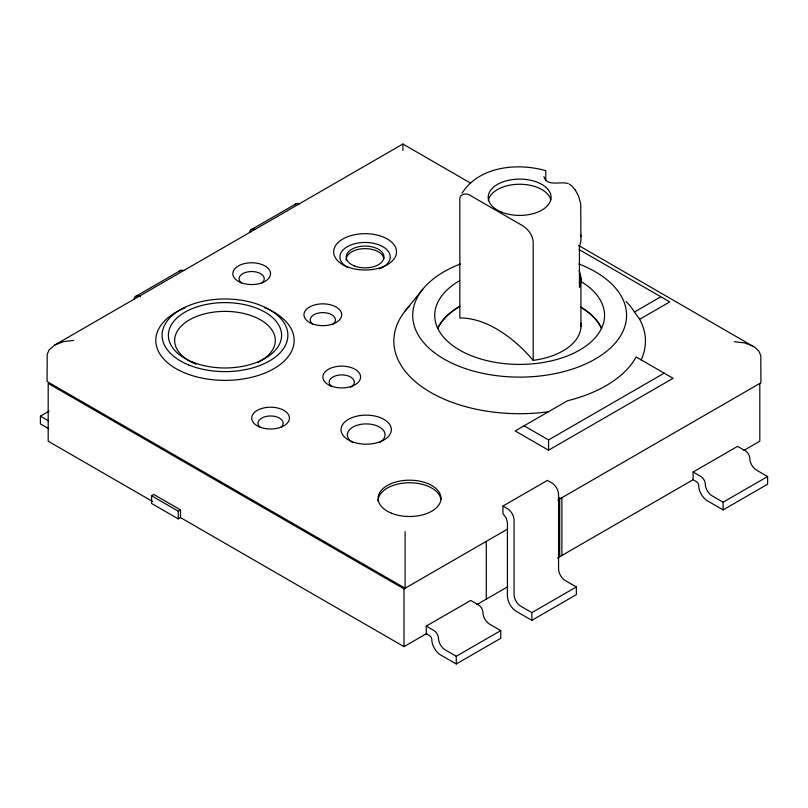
<?xml version="1.0" encoding="UTF-8"?>
<svg xmlns="http://www.w3.org/2000/svg" width="808" height="808" viewBox="0 0 808 808"><rect width="100%" height="100%" fill="white"/><g stroke="black" fill="none" stroke-linecap="round" stroke-linejoin="round"><path stroke-width="1.21" d="M580.912 236.805L580.72 203.757L578.477 195.879L575.266 190.011M462.105 193.072C479.296 166.216 517.585 162.57 545.784 170.66L545.784 180.649M405.232 310.868L422.725 289.294M470.529 183.073L402.889 144.026L54.883 344.935L49.106 349.935L47.197 354.318L47.076 381.507L405.111 588.224L405.111 531.735M135.36 296.576L180.659 270.417M251.005 229.805L296.304 203.656M48.702 428.674L40.4 423.887L40.4 416.181L49.076 411.171M180.507 517.605L178.275 518.898L151.591 503.485L151.591 495.779L153.813 494.496L180.507 509.909L180.507 517.605L404 646.642L426.897 633.432M151.591 495.779L178.275 511.191L180.507 509.909M626.109 301.515A122.028 70.448 0 0 1 634.432 312.029L660.853 296.768M641.158 359.863A125.806 72.629 0 0 0 639.653 319.281L669.751 301.909L579.063 249.551M524.089 425.806L548.551 439.926L664.186 373.165M548.551 450.197L673.084 378.306L636.108 356.954A122.028 70.448 0 0 1 567.519 400.738L515.191 430.947L548.551 450.197L548.551 439.926M502.96 506.05L547.44 480.376L551.884 482.942A9.433 5.444 60 0 1 558.56 494.496L558.56 568.963A9.433 5.444 60 0 0 565.226 580.518L576.346 586.941L576.346 594.648L531.876 620.322L516.302 611.333A12.585 7.262 60 0 1 507.414 595.93L507.414 522.614L506.151 517.827L502.96 513.757L502.96 506.05L507.414 508.616A9.433 5.444 60 0 1 514.08 520.18L514.08 594.648A9.433 5.444 60 0 0 520.756 606.202L531.876 612.615L576.346 586.941M152.732 501.576L48.187 441.219L48.187 383.436L404 588.87L507.707 528.987M557.914 500L760.924 382.8L760.803 355.611L758.894 351.217L754.874 347.339L578.548 245.44M426.24 626.099L470.721 600.425L478.498 604.919A6.292 3.636 60 0 1 482.881 611.686L483.053 614.019A9.433 5.444 60 0 0 489.618 624.18L500.738 630.594L500.738 638.3L456.257 663.974L440.693 654.995A12.585 7.262 60 0 1 431.937 641.441L431.765 639.118A3.141 1.818 60 0 0 429.573 635.734L426.24 633.805L426.24 626.099L434.017 630.594A6.292 3.636 60 0 1 438.401 637.371L438.572 639.694A9.433 5.444 60 0 0 445.137 649.854L456.257 656.278L500.738 630.594M693.102 479.73L693.102 472.034L737.583 446.349L745.36 450.844A6.292 3.636 60 0 1 749.743 457.621L749.915 459.944A9.433 5.444 60 0 0 756.48 470.104L767.6 476.528L767.6 484.224L723.12 509.909L707.555 500.92A12.585 7.262 60 0 1 698.799 487.375L698.627 485.042A3.141 1.818 60 0 0 696.435 481.659L693.102 479.73L557.51 558.015M476.942 604.535L507.818 586.699M743.936 450.389L759.813 441.219L759.813 383.436M693.102 472.034L700.879 476.528A6.292 3.636 60 0 1 705.263 483.295L705.435 485.628A9.433 5.444 60 0 0 712 495.779L723.12 502.202L767.6 476.528M54.883 344.935L63.549 341.602L73.76 340.431M734.24 341.713L744.451 342.885L753.117 346.218M568.206 183.608C560.641 180.871 547.208 187.183 543.895 176.72M40.4 416.181L48.49 420.847M569.266 184.133L572.175 186.264L575.629 190.516M634.432 312.029L639.653 319.281M580.912 277.891L580.952 326.594M723.12 502.202L723.12 509.909M561.893 497.708L561.893 555.49M559.671 497.678L559.671 556.773M533.199 360.368L533.199 242.067C532.825 235.037 527.907 228.917 522.069 225.371L470.953 195.859C467.135 192.546 459.227 193.466 459.833 199.707L459.833 318.009A113.312 65.418 60 0 1 533.199 360.368A61.327 35.411 0 0 0 580.78 323.079M531.876 612.615L531.876 620.322M486.285 541.36L486.285 599.142M456.257 656.278L456.257 663.974M404 588.87L404 646.642M402.889 144.026L402.889 150.399M178.275 511.191L178.275 518.898M133.906 299.344A9.433 5.444 60 0 1 140.471 296.768M179.174 271.609A9.433 5.444 60 0 1 183.79 270.539M249.541 232.583A9.433 5.444 60 0 1 254.954 229.452M294.809 204.848A9.433 5.444 60 0 1 299.435 203.778M378.124 501.445A31.451 18.16 0 0 1 407.727 482.79A31.451 18.16 0 0 1 440.885 499.334M548.39 411.777A125.806 72.629 0 0 1 419.241 384.83A125.806 72.629 0 0 1 409.727 305.737M264.671 307.707A69.195 39.945 0 0 1 276.669 366.984A69.195 39.945 0 0 1 173.296 366.984A69.195 39.945 0 0 1 185.295 307.707M346.289 260.489A18.867 10.898 0 0 1 363.438 248.682A18.867 10.898 0 0 1 383.881 258.59M352.854 442.501A18.867 10.898 0 0 1 352.854 427.089A18.867 10.898 0 0 1 379.538 427.089A18.867 10.898 0 0 1 379.538 442.501M347.288 267.246A25.159 14.524 0 0 1 348.359 246.117A25.159 14.524 0 0 1 384.82 247.965A25.159 14.524 0 0 1 379.518 268.872M260.267 427.402A12.585 7.262 0 0 1 262.206 417.817A12.585 7.262 0 0 1 278.932 417.817A12.585 7.262 0 0 1 280.871 427.402M331.431 386.315A12.585 7.262 0 0 1 333.926 376.457A12.585 7.262 0 0 1 351.126 377.326A12.585 7.262 0 0 1 350.632 387.284M312.524 324.048A12.585 7.262 0 0 1 314.464 314.453A12.585 7.262 0 0 1 331.189 314.453A12.585 7.262 0 0 1 333.138 324.048M241.36 282.962A12.585 7.262 0 0 1 243.299 273.367A12.585 7.262 0 0 1 260.024 273.367A12.585 7.262 0 0 1 261.974 282.962M196.122 364.226A50.318 29.048 0 0 1 186.436 321.756A50.318 29.048 0 0 1 260.56 319.887A50.318 29.048 0 0 1 257.328 362.681M437.845 328.412A84.688 48.894 0 0 1 459.762 306.495M580.558 307.101A84.688 48.894 0 0 1 601.435 328.412M579.154 270.902A61.327 35.411 0 0 1 579.447 287.264L579.447 246.177A61.327 35.411 0 0 0 580.599 234.451M488.315 200.818A31.451 18.16 0 0 1 518.726 184.254A31.451 18.16 0 0 1 550.763 199.768M580.72 281.336A84.911 49.025 0 0 1 578.982 350.45A84.911 49.025 0 0 1 459.247 349.854A84.911 49.025 0 0 1 459.601 280.719M578.78 263.953A106.929 61.731 0 0 1 600.102 356.045A106.929 61.731 0 0 1 439.178 356.045A106.929 61.731 0 0 1 460.499 263.953M437.623 328.381A84.911 49.025 0 0 1 459.601 306.404M580.72 307.01A84.911 49.025 0 0 1 601.657 328.381M391.516 513.221A31.451 18.16 0 0 0 440.885 499.93A31.451 18.16 0 0 0 396.263 481.891A31.451 18.16 0 0 0 391.516 513.221M351.763 441.562A25.159 14.524 0 0 0 391.254 430.927A25.159 14.524 0 0 0 355.56 416.494A25.159 14.524 0 0 0 351.763 441.562M259.742 427.028A18.867 10.898 0 0 0 289.365 419.049A18.867 10.898 0 0 0 262.59 408.232A18.867 10.898 0 0 0 259.742 427.028M240.845 282.588A18.867 10.898 0 0 0 270.468 274.609A18.867 10.898 0 0 0 243.693 263.792A18.867 10.898 0 0 0 240.845 282.588M347.046 266.711A31.451 18.16 0 0 0 396.415 253.419A31.451 18.16 0 0 0 351.793 235.381A31.451 18.16 0 0 0 347.046 266.711M312.009 323.675A18.867 10.898 0 0 0 341.632 315.696A18.867 10.898 0 0 0 314.857 304.869A18.867 10.898 0 0 0 312.009 323.675M330.906 385.941A18.867 10.898 0 0 0 360.53 377.972A18.867 10.898 0 0 0 333.755 367.145A18.867 10.898 0 0 0 330.906 385.941M354.257 265.893A18.867 10.898 0 0 0 383.881 257.924A18.867 10.898 0 0 0 357.106 247.097A18.867 10.898 0 0 0 354.257 265.893M192.506 362.065A56.61 32.684 0 0 0 281.376 338.138A56.61 32.684 0 0 0 201.051 305.666A56.61 32.684 0 0 0 192.506 362.065M188.9 365.034A62.903 36.32 0 0 0 287.638 338.451A62.903 36.32 0 0 0 198.394 302.374A62.903 36.32 0 0 0 188.9 365.034M501.606 212.14A31.451 18.16 0 0 0 550.975 198.849A31.451 18.16 0 0 0 506.353 180.81A31.451 18.16 0 0 0 501.606 212.14"/></g></svg>
